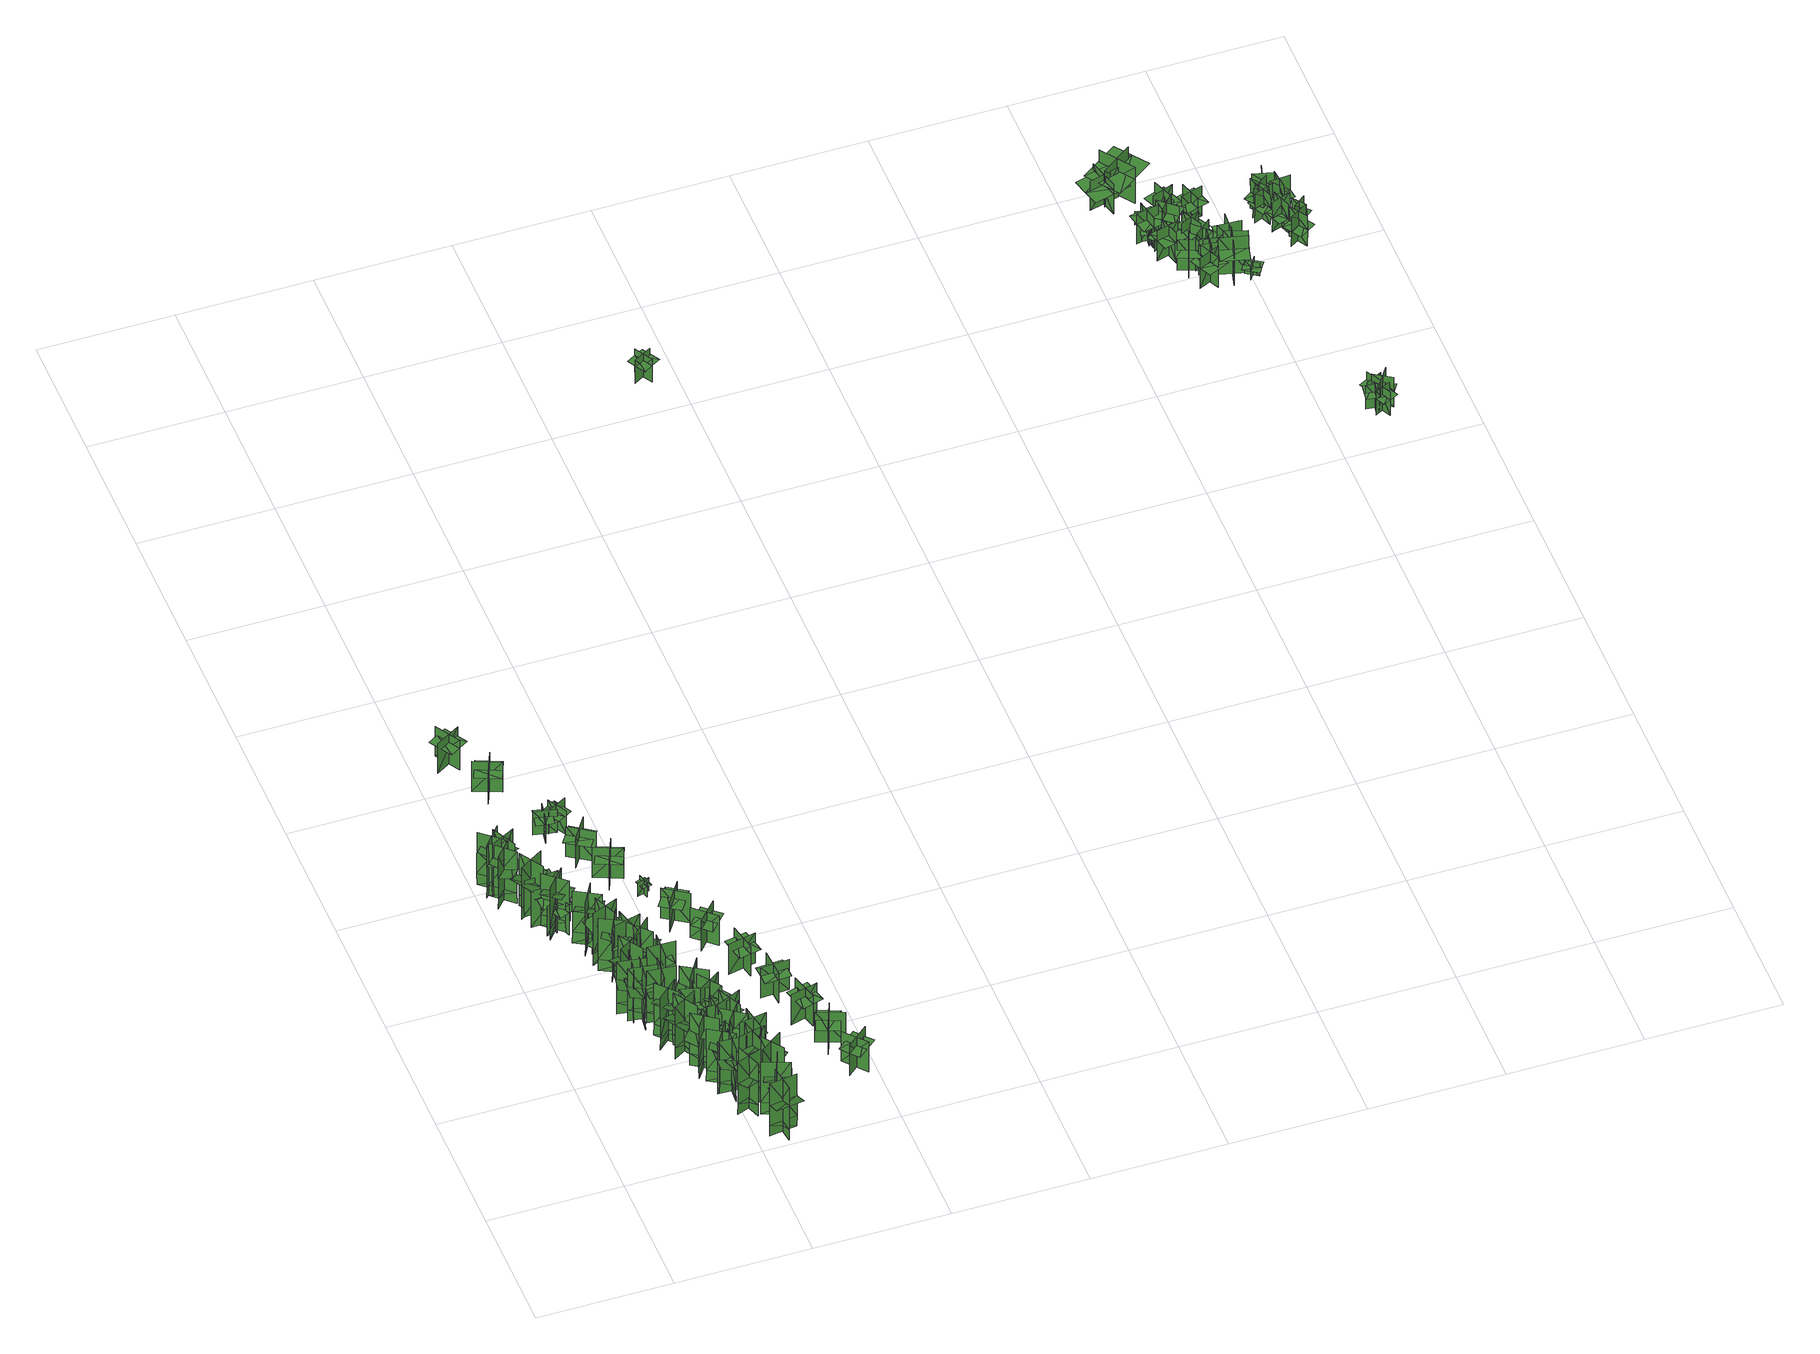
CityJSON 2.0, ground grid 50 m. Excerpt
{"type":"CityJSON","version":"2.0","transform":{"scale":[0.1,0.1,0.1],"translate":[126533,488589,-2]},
"CityObjects":{
"tree1":{"type":"SolitaryVegetationObject","geometry":[{"type":"MultiSurface","lod":"1","boundaries":[[[0,1,2]],[[0,2,3]],[[4,5,6]],[[4,6,7]],[[8,9,5]],[[8,5,4]],[[10,11,1]],[[10,1,0]],[[12,13,14]],[[12,14,15]],[[16,17,18]],[[16,18,19]]]}]},
"tree2":{"type":"SolitaryVegetationObject","geometry":[{"type":"MultiSurface","lod":"1","boundaries":[[[20,21,22]],[[20,22,23]],[[24,25,26]],[[24,26,27]],[[28,29,25]],[[28,25,24]],[[30,31,21]],[[30,21,20]],[[32,33,34]],[[32,34,35]],[[36,37,38]],[[36,38,39]]]}]},
"tree3":{"type":"SolitaryVegetationObject","geometry":[{"type":"MultiSurface","lod":"1","boundaries":[[[40,41,42]],[[40,42,43]],[[44,45,46]],[[44,46,47]],[[48,49,45]],[[48,45,44]],[[50,51,41]],[[50,41,40]],[[52,53,54]],[[52,54,55]],[[56,57,58]],[[56,58,59]]]}]},
"tree4":{"type":"SolitaryVegetationObject","geometry":[{"type":"MultiSurface","lod":"1","boundaries":[[[60,61,62]],[[60,62,63]],[[64,65,66]],[[64,66,67]],[[68,69,65]],[[68,65,64]],[[70,71,61]],[[70,61,60]],[[72,73,74]],[[72,74,75]],[[76,77,78]],[[76,78,79]]]}]},
"tree5":{"type":"SolitaryVegetationObject","geometry":[{"type":"MultiSurface","lod":"1","boundaries":[[[80,81,82]],[[80,82,83]],[[84,85,86]],[[84,86,87]],[[88,89,85]],[[88,85,84]],[[90,91,81]],[[90,81,80]],[[92,93,94]],[[92,94,95]],[[96,97,98]],[[96,98,99]]]}]},
"tree6":{"type":"SolitaryVegetationObject","geometry":[{"type":"MultiSurface","lod":"1","boundaries":[[[100,101,102]],[[100,102,103]],[[104,105,106]],[[104,106,107]],[[108,109,105]],[[108,105,104]],[[110,111,101]],[[110,101,100]],[[112,113,114]],[[112,114,115]],[[116,117,118]],[[116,118,119]]]}]},
"tree7":{"type":"SolitaryVegetationObject","geometry":[{"type":"MultiSurface","lod":"1","boundaries":[[[120,121,122]],[[120,122,123]],[[124,125,126]],[[124,126,127]],[[128,129,125]],[[128,125,124]],[[130,131,121]],[[130,121,120]],[[132,133,134]],[[132,134,135]],[[136,137,138]],[[136,138,139]]]}]},
"tree8":{"type":"SolitaryVegetationObject","geometry":[{"type":"MultiSurface","lod":"1","boundaries":[[[140,141,142]],[[140,142,143]],[[144,145,146]],[[144,146,147]],[[148,149,145]],[[148,145,144]],[[150,151,141]],[[150,141,140]],[[152,153,154]],[[152,154,155]],[[156,157,158]],[[156,158,159]]]}]},
"tree9":{"type":"SolitaryVegetationObject","geometry":[{"type":"MultiSurface","lod":"1","boundaries":[[[160,161,162]],[[160,162,163]],[[164,165,166]],[[164,166,167]],[[168,169,165]],[[168,165,164]],[[170,171,161]],[[170,161,160]],[[172,173,174]],[[172,174,175]],[[176,177,178]],[[176,178,179]]]}]},
"tree10":{"type":"SolitaryVegetationObject","geometry":[{"type":"MultiSurface","lod":"1","boundaries":[[[180,181,182]],[[180,182,183]],[[184,185,186]],[[184,186,187]],[[188,189,190]],[[188,190,191]],[[188,192,193]],[[188,193,189]]]}]},
"tree11":{"type":"SolitaryVegetationObject","geometry":[{"type":"MultiSurface","lod":"1","boundaries":[[[194,195,196]],[[194,196,197]],[[198,199,200]],[[198,200,201]],[[202,203,204]],[[202,204,205]],[[202,206,207]],[[202,207,203]]]}]},
"tree12":{"type":"SolitaryVegetationObject","geometry":[{"type":"MultiSurface","lod":"1","boundaries":[[[208,209,210]],[[208,210,211]],[[212,213,214]],[[212,214,215]],[[216,217,213]],[[216,213,212]],[[218,219,209]],[[218,209,208]],[[220,221,222]],[[220,222,223]],[[224,225,226]],[[224,226,227]]]}]},
"tree13":{"type":"SolitaryVegetationObject","geometry":[{"type":"MultiSurface","lod":"1","boundaries":[[[228,229,230]],[[228,230,231]],[[232,233,234]],[[232,234,235]],[[236,237,233]],[[236,233,232]],[[238,239,229]],[[238,229,228]],[[240,241,242]],[[240,242,243]],[[244,245,246]],[[244,246,247]]]}]},
"tree14":{"type":"SolitaryVegetationObject","geometry":[{"type":"MultiSurface","lod":"1","boundaries":[[[248,249,250]],[[248,250,251]],[[252,253,254]],[[252,254,255]],[[256,257,258]],[[256,258,259]],[[256,260,261]],[[256,261,257]]]}]},
"tree15":{"type":"SolitaryVegetationObject","geometry":[{"type":"MultiSurface","lod":"1","boundaries":[[[262,263,264]],[[262,264,265]],[[266,267,268]],[[266,268,269]],[[270,271,267]],[[270,267,266]],[[272,273,263]],[[272,263,262]],[[274,275,276]],[[274,276,277]],[[278,279,280]],[[278,280,281]]]}]},
"tree16":{"type":"SolitaryVegetationObject","geometry":[{"type":"MultiSurface","lod":"1","boundaries":[[[282,283,284]],[[282,284,285]],[[286,287,288]],[[286,288,289]],[[290,291,287]],[[290,287,286]],[[292,293,283]],[[292,283,282]],[[294,295,296]],[[294,296,297]],[[298,299,300]],[[298,300,301]]]}]},
"tree17":{"type":"SolitaryVegetationObject","geometry":[{"type":"MultiSurface","lod":"1","boundaries":[[[302,303,304]],[[302,304,305]],[[306,307,308]],[[306,308,309]],[[310,311,307]],[[310,307,306]],[[312,313,303]],[[312,303,302]],[[314,315,316]],[[314,316,317]],[[318,319,320]],[[318,320,321]]]}]},
"tree18":{"type":"SolitaryVegetationObject","geometry":[{"type":"MultiSurface","lod":"1","boundaries":[[[322,323,324]],[[322,324,325]],[[326,327,328]],[[326,328,329]],[[330,331,327]],[[330,327,326]],[[332,333,323]],[[332,323,322]],[[334,335,336]],[[334,336,337]],[[338,339,340]],[[338,340,341]]]}]},
"tree19":{"type":"SolitaryVegetationObject","geometry":[{"type":"MultiSurface","lod":"1","boundaries":[[[342,343,344]],[[342,344,345]],[[346,347,348]],[[346,348,349]],[[350,351,352]],[[350,352,353]],[[350,354,355]],[[350,355,351]]]}]},
"tree20":{"type":"SolitaryVegetationObject","geometry":[{"type":"MultiSurface","lod":"1","boundaries":[[[356,357,358]],[[356,358,359]],[[360,361,362]],[[360,362,363]],[[364,365,361]],[[364,361,360]],[[366,367,357]],[[366,357,356]],[[368,369,370]],[[368,370,371]],[[372,373,374]],[[372,374,375]]]}]},
"tree21":{"type":"SolitaryVegetationObject","geometry":[{"type":"MultiSurface","lod":"1","boundaries":[[[376,377,378]],[[376,378,379]],[[380,381,382]],[[380,382,383]],[[384,385,381]],[[384,381,380]],[[386,387,377]],[[386,377,376]],[[388,389,390]],[[388,390,391]],[[392,393,394]],[[392,394,395]]]}]},
"tree22":{"type":"SolitaryVegetationObject","geometry":[{"type":"MultiSurface","lod":"1","boundaries":[[[396,397,398]],[[396,398,399]],[[400,401,402]],[[400,402,403]],[[404,405,401]],[[404,401,400]],[[406,407,397]],[[406,397,396]],[[408,409,410]],[[408,410,411]],[[412,413,414]],[[412,414,415]]]}]},
"tree23":{"type":"SolitaryVegetationObject","geometry":[{"type":"MultiSurface","lod":"1","boundaries":[[[416,417,418]],[[416,418,419]],[[420,421,422]],[[420,422,423]],[[424,425,421]],[[424,421,420]],[[426,427,417]],[[426,417,416]],[[428,429,430]],[[428,430,431]],[[432,433,434]],[[432,434,435]]]}]},
"tree24":{"type":"SolitaryVegetationObject","geometry":[{"type":"MultiSurface","lod":"1","boundaries":[[[436,437,438]],[[436,438,439]],[[440,441,442]],[[440,442,443]],[[444,445,441]],[[444,441,440]],[[446,447,437]],[[446,437,436]],[[448,449,450]],[[448,450,451]],[[452,453,454]],[[452,454,455]]]}]},
"tree25":{"type":"SolitaryVegetationObject","geometry":[{"type":"MultiSurface","lod":"1","boundaries":[[[456,457,458]],[[456,458,459]],[[460,461,462]],[[460,462,463]],[[464,465,461]],[[464,461,460]],[[466,467,457]],[[466,457,456]],[[468,469,470]],[[468,470,471]],[[472,473,474]],[[472,474,475]]]}]},
"tree26":{"type":"SolitaryVegetationObject","geometry":[{"type":"MultiSurface","lod":"1","boundaries":[[[476,477,478]],[[476,478,479]],[[480,481,482]],[[480,482,483]],[[484,485,481]],[[484,481,480]],[[486,487,477]],[[486,477,476]],[[488,489,490]],[[488,490,491]],[[492,493,494]],[[492,494,495]]]}]},
"tree27":{"type":"SolitaryVegetationObject","geometry":[{"type":"MultiSurface","lod":"1","boundaries":[[[496,497,498]],[[496,498,499]],[[500,501,502]],[[500,502,503]],[[504,505,501]],[[504,501,500]],[[506,507,497]],[[506,497,496]],[[508,509,510]],[[508,510,511]],[[512,513,514]],[[512,514,515]]]}]},
"tree28":{"type":"SolitaryVegetationObject","geometry":[{"type":"MultiSurface","lod":"1","boundaries":[[[516,517,518]],[[516,518,519]],[[520,521,522]],[[520,522,523]],[[524,525,521]],[[524,521,520]],[[526,527,517]],[[526,517,516]],[[528,529,530]],[[528,530,531]],[[532,533,534]],[[532,534,535]]]}]},
"tree29":{"type":"SolitaryVegetationObject","geometry":[{"type":"MultiSurface","lod":"1","boundaries":[[[536,537,538]],[[536,538,539]],[[540,541,542]],[[540,542,543]],[[544,545,541]],[[544,541,540]],[[546,547,537]],[[546,537,536]],[[548,549,550]],[[548,550,551]],[[552,553,554]],[[552,554,555]]]}]},
"tree30":{"type":"SolitaryVegetationObject","geometry":[{"type":"MultiSurface","lod":"1","boundaries":[[[556,557,558]],[[556,558,559]],[[560,561,562]],[[560,562,563]],[[564,565,561]],[[564,561,560]],[[566,567,557]],[[566,557,556]],[[568,569,570]],[[568,570,571]],[[572,573,574]],[[572,574,575]]]}]},
"tree31":{"type":"SolitaryVegetationObject","geometry":[{"type":"MultiSurface","lod":"1","boundaries":[[[576,577,578]],[[576,578,579]],[[580,581,582]],[[580,582,583]],[[584,585,581]],[[584,581,580]],[[586,587,577]],[[586,577,576]],[[588,589,590]],[[588,590,591]],[[592,593,594]],[[592,594,595]]]}]},
"tree32":{"type":"SolitaryVegetationObject","geometry":[{"type":"MultiSurface","lod":"1","boundaries":[[[596,597,598]],[[596,598,599]],[[600,601,602]],[[600,602,603]],[[604,605,601]],[[604,601,600]],[[606,607,597]],[[606,597,596]],[[608,609,610]],[[608,610,611]],[[612,613,614]],[[612,614,615]]]}]},
"tree33":{"type":"SolitaryVegetationObject","geometry":[{"type":"MultiSurface","lod":"1","boundaries":[[[616,617,618]],[[616,618,619]],[[620,621,622]],[[620,622,623]],[[624,625,626]],[[624,626,627]],[[624,628,629]],[[624,629,625]]]}]},
"tree34":{"type":"SolitaryVegetationObject","geometry":[{"type":"MultiSurface","lod":"1","boundaries":[[[630,631,632]],[[630,632,633]],[[634,635,636]],[[634,636,637]],[[638,639,635]],[[638,635,634]],[[640,641,631]],[[640,631,630]],[[642,643,644]],[[642,644,645]],[[646,647,648]],[[646,648,649]]]}]},
"tree35":{"type":"SolitaryVegetationObject","geometry":[{"type":"MultiSurface","lod":"1","boundaries":[[[650,651,652]],[[650,652,653]],[[654,655,656]],[[654,656,657]],[[658,659,655]],[[658,655,654]],[[660,661,651]],[[660,651,650]],[[662,663,664]],[[662,664,665]],[[666,667,668]],[[666,668,669]]]}]},
"tree36":{"type":"SolitaryVegetationObject","geometry":[{"type":"MultiSurface","lod":"1","boundaries":[[[670,671,672]],[[670,672,673]],[[674,675,676]],[[674,676,677]],[[678,679,675]],[[678,675,674]],[[680,681,671]],[[680,671,670]],[[682,683,684]],[[682,684,685]],[[686,687,688]],[[686,688,689]]]}]},
"tree37":{"type":"SolitaryVegetationObject","geometry":[{"type":"MultiSurface","lod":"1","boundaries":[[[690,691,692]],[[690,692,693]],[[694,695,696]],[[694,696,697]],[[698,699,695]],[[698,695,694]],[[700,701,691]],[[700,691,690]],[[702,703,704]],[[702,704,705]],[[706,707,708]],[[706,708,709]]]}]},
"tree38":{"type":"SolitaryVegetationObject","geometry":[{"type":"MultiSurface","lod":"1","boundaries":[[[710,711,712]],[[710,712,713]],[[714,715,716]],[[714,716,717]],[[718,719,720]],[[718,720,721]],[[718,722,723]],[[718,723,719]]]}]},
"tree39":{"type":"SolitaryVegetationObject","geometry":[{"type":"MultiSurface","lod":"1","boundaries":[[[724,725,726]],[[724,726,727]],[[728,729,730]],[[728,730,731]],[[732,733,734]],[[732,734,735]],[[732,736,737]],[[732,737,733]]]}]},
"tree40":{"type":"SolitaryVegetationObject","geometry":[{"type":"MultiSurface","lod":"1","boundaries":[[[738,739,740]],[[738,740,741]],[[742,743,744]],[[742,744,745]],[[746,747,748]],[[746,748,749]],[[746,750,751]],[[746,751,747]]]}]},
"tree41":{"type":"SolitaryVegetationObject","geometry":[{"type":"MultiSurface","lod":"1","boundaries":[[[752,753,754]],[[752,754,755]],[[756,757,758]],[[756,758,759]],[[760,761,762]],[[760,762,763]],[[760,764,765]],[[760,765,761]]]}]},
"tree42":{"type":"SolitaryVegetationObject","geometry":[{"type":"MultiSurface","lod":"1","boundaries":[[[766,767,768]],[[766,768,769]],[[770,771,772]],[[770,772,773]],[[774,775,776]],[[774,776,777]],[[774,778,779]],[[774,779,775]]]}]},
"tree43":{"type":"SolitaryVegetationObject","geometry":[{"type":"MultiSurface","lod":"1","boundaries":[[[780,781,782]],[[780,782,783]],[[784,785,786]],[[784,786,787]],[[788,789,790]],[[788,790,791]],[[788,792,793]],[[788,793,789]]]}]},
"tree44":{"type":"SolitaryVegetationObject","geometry":[{"type":"MultiSurface","lod":"1","boundaries":[[[794,795,796]],[[794,796,797]],[[798,799,800]],[[798,800,801]],[[802,803,804]],[[802,804,805]],[[802,806,807]],[[802,807,803]]]}]},
"tree45":{"type":"SolitaryVegetationObject","geometry":[{"type":"MultiSurface","lod":"1","boundaries":[[[808,809,810]],[[808,810,811]],[[812,813,814]],[[812,814,815]],[[816,817,818]],[[816,818,819]],[[816,820,821]],[[816,821,817]]]}]},
"tree46":{"type":"SolitaryVegetationObject","geometry":[{"type":"MultiSurface","lod":"1","boundaries":[[[822,823,824]],[[822,824,825]],[[826,827,828]],[[826,828,829]],[[830,831,832]],[[830,832,833]],[[830,834,835]],[[830,835,831]]]}]},
"tree47":{"type":"SolitaryVegetationObject","geometry":[{"type":"MultiSurface","lod":"1","boundaries":[[[836,837,838]],[[836,838,839]],[[840,841,842]],[[840,842,843]],[[844,845,846]],[[844,846,847]],[[844,848,849]],[[844,849,845]]]}]},
"tree48":{"type":"SolitaryVegetationObject","geometry":[{"type":"MultiSurface","lod":"1","boundaries":[[[850,851,852]],[[850,852,853]],[[854,855,856]],[[854,856,857]],[[858,859,860]],[[858,860,861]],[[858,862,863]],[[858,863,859]]]}]},
"tree49":{"type":"SolitaryVegetationObject","geometry":[{"type":"MultiSurface","lod":"1","boundaries":[[[864,865,866]],[[864,866,867]],[[868,869,870]],[[868,870,871]],[[872,873,874]],[[872,874,875]],[[872,876,877]],[[872,877,873]]]}]},
"tree50":{"type":"SolitaryVegetationObject","geometry":[{"type":"MultiSurface","lod":"1","boundaries":[[[878,879,880]],[[878,880,881]],[[882,883,884]],[[882,884,885]],[[886,887,888]],[[886,888,889]],[[886,890,891]],[[886,891,887]]]}]},
"tree51":{"type":"SolitaryVegetationObject","geometry":[{"type":"MultiSurface","lod":"1","boundaries":[[[892,893,894]],[[892,894,895]],[[896,897,898]],[[896,898,899]],[[900,901,902]],[[900,902,903]],[[900,904,905]],[[900,905,901]]]}]},
"tree52":{"type":"SolitaryVegetationObject","geometry":[{"type":"MultiSurface","lod":"1","boundaries":[[[906,907,908]],[[906,908,909]],[[910,911,912]],[[910,912,913]],[[914,915,916]],[[914,916,917]],[[914,917,918]],[[914,918,919]]]}]},
"tree53":{"type":"SolitaryVegetationObject","geometry":[{"type":"MultiSurface","lod":"1","boundaries":[[[920,921,922]],[[920,922,923]],[[924,925,926]],[[924,926,927]],[[928,929,930]],[[928,930,931]],[[928,931,932]],[[928,932,933]]]}]},
"tree54":{"type":"SolitaryVegetationObject","geometry":[{"type":"MultiSurface","lod":"1","boundaries":[[[934,935,936]],[[934,936,937]],[[938,939,940]],[[938,940,941]],[[942,943,944]],[[942,944,945]],[[942,946,947]],[[942,947,943]]]}]},
"tree55":{"type":"SolitaryVegetationObject","geometry":[{"type":"MultiSurface","lod":"1","boundaries":[[[948,949,950]],[[948,950,951]],[[952,953,954]],[[952,954,955]],[[956,957,958]],[[956,958,959]],[[956,960,961]],[[956,961,957]]]}]},
"tree56":{"type":"SolitaryVegetationObject","geometry":[{"type":"MultiSurface","lod":"1","boundaries":[[[962,963,964]],[[962,964,965]],[[966,967,968]],[[966,968,969]],[[970,971,972]],[[970,972,973]],[[970,974,975]],[[970,975,971]]]}]},
"tree57":{"type":"SolitaryVegetationObject","geometry":[{"type":"MultiSurface","lod":"1","boundaries":[[[976,977,978]],[[976,978,979]],[[980,981,982]],[[980,982,983]],[[984,985,986]],[[984,986,987]],[[984,988,989]],[[984,989,985]]]}]},
"tree58":{"type":"SolitaryVegetationObject","geometry":[{"type":"MultiSurface","lod":"1","boundaries":[[[990,991,992]],[[990,992,993]],[[994,995,996]],[[994,996,997]],[[998,999,1000]],[[998,1000,1001]],[[998,1001,1002]],[[998,1002,1003]]]}]},
"tree59":{"type":"SolitaryVegetationObject","geometry":[{"type":"MultiSurface","lod":"1","boundaries":[[[1004,1005,1006]],[[1004,1006,1007]],[[1008,1009,1010]],[[1008,1010,1011]],[[1012,1013,1014]],[[1012,1014,1015]],[[1012,1016,1017]],[[1012,1017,1013]]]}]},
"tree60":{"type":"SolitaryVegetationObject","geometry":[{"type":"MultiSurface","lod":"1","boundaries":[[[1018,1019,1020]],[[1018,1020,1021]],[[1022,1023,1024]],[[1022,1024,1025]],[[1026,1027,1028]],[[1026,1028,1029]],[[1026,1029,1030]],[[1026,1030,1031]]]}]},
"tree61":{"type":"SolitaryVegetationObject","geometry":[{"type":"MultiSurface","lod":"1","boundaries":[[[1032,1033,1034]],[[1032,1034,1035]],[[1036,1037,1038]],[[1036,1038,1039]],[[1040,1041,1042]],[[1040,1042,1043]],[[1040,1044,1045]],[[1040,1045,1041]]]}]},
"tree62":{"type":"SolitaryVegetationObject","geometry":[{"type":"MultiSurface","lod":"1","boundaries":[[[1046,1047,1048]],[[1046,1048,1049]],[[1050,1051,1052]],[[1050,1052,1053]],[[1054,1055,1056]],[[1054,1056,1057]],[[1054,1058,1059]],[[1054,1059,1055]]]}]},
"tree63":{"type":"SolitaryVegetationObject","geometry":[{"type":"MultiSurface","lod":"1","boundaries":[[[1060,1061,1062]],[[1060,1062,1063]],[[1064,1065,1066]],[[1064,1066,1067]],[[1068,1069,1070]],[[1068,1070,1071]],[[1068,1072,1073]],[[1068,1073,1069]]]}]},
"tree64":{"type":"SolitaryVegetationObject","geometry":[{"type":"MultiSurface","lod":"1","boundaries":[[[1074,1075,1076]],[[1074,1076,1077]],[[1078,1079,1080]],[[1078,1080,1081]],[[1082,1083,1084]],[[1082,1084,1085]],[[1082,1086,1087]],[[1082,1087,1083]]]}]},
"tree65":{"type":"SolitaryVegetationObject","geometry":[{"type":"MultiSurface","lod":"1","boundaries":[[[1088,1089,1090]],[[1088,1090,1091]],[[1092,1093,1094]],[[1092,1094,1095]],[[1096,1097,1098]],[[1096,1098,1099]],[[1096,1100,1101]],[[1096,1101,1097]]]}]},
"tree66":{"type":"SolitaryVegetationObject","geometry":[{"type":"MultiSurface","lod":"1","boundaries":[[[1102,1103,1104]],[[1102,1104,1105]],[[1106,1107,1108]],[[1106,1108,1109]],[[1110,1111,1112]],[[1110,1112,1113]],[[1110,1114,1115]],[[1110,1115,1111]]]}]},
"tree67":{"type":"SolitaryVegetationObject","geometry":[{"type":"MultiSurface","lod":"1","boundaries":[[[1116,1117,1118]],[[1116,1118,1119]],[[1120,1121,1122]],[[1120,1122,1123]],[[1124,1125,1126]],[[1124,1126,1127]],[[1124,1128,1129]],[[1124,1129,1125]]]}]},
"tree68":{"type":"SolitaryVegetationObject","geometry":[{"type":"MultiSurface","lod":"1","boundaries":[[[1130,1131,1132]],[[1130,1132,1133]],[[1134,1135,1136]],[[1134,1136,1137]],[[1138,1139,1140]],[[1138,1140,1141]],[[1138,1142,1143]],[[1138,1143,1139]]]}]},
"tree69":{"type":"SolitaryVegetationObject","geometry":[{"type":"MultiSurface","lod":"1","boundaries":[[[1144,1145,1146]],[[1144,1146,1147]],[[1148,1149,1150]],[[1148,1150,1151]],[[1152,1153,1154]],[[1152,1154,1155]],[[1152,1156,1157]],[[1152,1157,1153]]]}]},
"tree70":{"type":"SolitaryVegetationObject","geometry":[{"type":"MultiSurface","lod":"1","boundaries":[[[1158,1159,1160]],[[1158,1160,1161]],[[1162,1163,1164]],[[1162,1164,1165]],[[1166,1167,1168]],[[1166,1168,1169]],[[1166,1170,1171]],[[1166,1171,1167]]]}]},
"tree71":{"type":"SolitaryVegetationObject","geometry":[{"type":"MultiSurface","lod":"1","boundaries":[[[1172,1173,1174]],[[1172,1174,1175]],[[1176,1177,1178]],[[1176,1178,1179]],[[1180,1181,1182]],[[1180,1182,1183]],[[1180,1184,1185]],[[1180,1185,1181]]]}]},
"tree72":{"type":"SolitaryVegetationObject","geometry":[{"type":"MultiSurface","lod":"1","boundaries":[[[1186,1187,1188]],[[1186,1188,1189]],[[1190,1191,1192]],[[1190,1192,1193]],[[1194,1195,1196]],[[1194,1196,1197]],[[1194,1198,1199]],[[1194,1199,1195]]]}]},
"tree73":{"type":"SolitaryVegetationObject","geometry":[{"type":"MultiSurface","lod":"1","boundaries":[[[1200,1201,1202]],[[1200,1202,1203]],[[1204,1205,1206]],[[1204,1206,1207]],[[1208,1209,1205]],[[1208,1205,1204]],[[1210,1211,1201]],[[1210,1201,1200]],[[1200,1201,1212]],[[1200,1212,1213]],[[1200,1214,1215]],[[1200,1215,1201]]]}]},
"tree74":{"type":"SolitaryVegetationObject","geometry":[{"type":"MultiSurface","lod":"1","boundaries":[[[1216,1217,1218]],[[1216,1218,1219]],[[1220,1221,1222]],[[1220,1222,1223]],[[1224,1225,1226]],[[1224,1226,1227]],[[1224,1228,1229]],[[1224,1229,1225]]]}]},
"tree75":{"type":"SolitaryVegetationObject","geometry":[{"type":"MultiSurface","lod":"1","boundaries":[[[1230,1231,1232]],[[1230,1232,1233]],[[1234,1235,1236]],[[1234,1236,1237]],[[1238,1239,1240]],[[1238,1240,1241]],[[1238,1242,1243]],[[1238,1243,1239]]]}]},
"tree76":{"type":"SolitaryVegetationObject","geometry":[{"type":"MultiSurface","lod":"1","boundaries":[[[1244,1245,1246]],[[1244,1246,1247]],[[1248,1249,1250]],[[1248,1250,1251]],[[1252,1253,1254]],[[1252,1254,1255]],[[1252,1256,1257]],[[1252,1257,1253]]]}]},
"tree77":{"type":"SolitaryVegetationObject","geometry":[{"type":"MultiSurface","lod":"1","boundaries":[[[1258,1259,1260]],[[1258,1260,1261]],[[1262,1263,1264]],[[1262,1264,1265]],[[1266,1267,1268]],[[1266,1268,1269]],[[1266,1270,1271]],[[1266,1271,1267]]]}]},
"tree78":{"type":"SolitaryVegetationObject","geometry":[{"type":"MultiSurface","lod":"1","boundaries":[[[1272,1273,1274]],[[1272,1274,1275]],[[1276,1277,1278]],[[1276,1278,1279]],[[1280,1281,1282]],[[1280,1282,1283]],[[1280,1283,1284]],[[1280,1284,1285]]]}]},
"tree79":{"type":"SolitaryVegetationObject","geometry":[{"type":"MultiSurface","lod":"1","boundaries":[[[1286,1287,1288]],[[1286,1288,1289]],[[1290,1291,1292]],[[1290,1292,1293]],[[1294,1295,1291]],[[1294,1291,1290]],[[1296,1297,1287]],[[1296,1287,1286]],[[1286,1287,1298]],[[1286,1298,1299]],[[1286,1300,1301]],[[1286,1301,1287]]]}]},
"tree80":{"type":"SolitaryVegetationObject","geometry":[{"type":"MultiSurface","lod":"1","boundaries":[[[1302,1303,1304]],[[1302,1304,1305]],[[1306,1307,1308]],[[1306,1308,1309]],[[1310,1311,1307]],[[1310,1307,1306]],[[1312,1313,1303]],[[1312,1303,1302]],[[1302,1303,1314]],[[1302,1314,1315]],[[1302,1316,1317]],[[1302,1317,1303]]]}]},
"tree81":{"type":"SolitaryVegetationObject","geometry":[{"type":"MultiSurface","lod":"1","boundaries":[[[1318,1319,1320]],[[1318,1320,1321]],[[1322,1323,1324]],[[1322,1324,1325]],[[1326,1327,1323]],[[1326,1323,1322]],[[1328,1329,1319]],[[1328,1319,1318]],[[1318,1319,1330]],[[1318,1330,1331]],[[1318,1332,1333]],[[1318,1333,1319]]]}]},
"tree82":{"type":"SolitaryVegetationObject","geometry":[{"type":"MultiSurface","lod":"1","boundaries":[[[1334,1335,1336]],[[1334,1336,1337]],[[1338,1339,1340]],[[1338,1340,1341]],[[1342,1343,1339]],[[1342,1339,1338]],[[1344,1345,1335]],[[1344,1335,1334]],[[1334,1335,1346]],[[1334,1346,1347]],[[1334,1348,1349]],[[1334,1349,1335]]]}]},
"tree83":{"type":"SolitaryVegetationObject","geometry":[{"type":"MultiSurface","lod":"1","boundaries":[[[1350,1351,1352]],[[1350,1352,1353]],[[1354,1355,1356]],[[1354,1356,1357]],[[1358,1359,1355]],[[1358,1355,1354]],[[1360,1361,1351]],[[1360,1351,1350]],[[1350,1351,1362]],[[1350,1362,1363]],[[1350,1364,1365]],[[1350,1365,1351]]]}]},
"tree84":{"type":"SolitaryVegetationObject","geometry":[{"type":"MultiSurface","lod":"1","boundaries":[[[1366,1367,1368]],[[1366,1368,1369]],[[1370,1371,1372]],[[1370,1372,1373]],[[1374,1375,1371]],[[1374,1371,1370]],[[1376,1377,1367]],[[1376,1367,1366]],[[1366,1367,1378]],[[1366,1378,1379]],[[1366,1380,1381]],[[1366,1381,1367]]]}]},
"tree85":{"type":"SolitaryVegetationObject","geometry":[{"type":"MultiSurface","lod":"1","boundaries":[[[1382,1383,1384]],[[1382,1384,1385]],[[1386,1387,1388]],[[1386,1388,1389]],[[1390,1391,1387]],[[1390,1387,1386]],[[1392,1393,1383]],[[1392,1383,1382]],[[1382,1383,1394]],[[1382,1394,1395]],[[1382,1396,1397]],[[1382,1397,1383]]]}]},
"tree86":{"type":"SolitaryVegetationObject","geometry":[{"type":"MultiSurface","lod":"1","boundaries":[[[1398,1399,1400]],[[1398,1400,1401]],[[1402,1403,1404]],[[1402,1404,1405]],[[1406,1407,1403]],[[1406,1403,1402]],[[1408,1409,1399]],[[1408,1399,1398]],[[1398,1399,1410]],[[1398,1410,1411]],[[1398,1412,1413]],[[1398,1413,1399]]]}]}
},
"vertices":[
[97,1537,73],[31,1458,73],[29,1459,267],[96,1539,267],[19,1531,73],[99,1465,73],[99,1465,267],[20,1531,267],[20,1531,21],[99,1465,21],[96,1539,21],[29,1459,21],[96,1538,168],[30,1459,168],[70,1425,186],[137,1504,186],[39,1470,198],[88,1530,198],[58,1555,209],[9,1495,209],
[119,1472,69],[49,1396,69],[48,1397,264],[117,1474,264],[40,1469,70],[117,1400,70],[118,1400,264],[41,1470,264],[41,1470,18],[118,1400,18],[117,1474,18],[48,1397,18],[118,1473,164],[48,1396,164],[88,1361,183],[157,1438,183],[58,1407,195],[110,1465,195],[80,1491,206],[29,1433,206],
[47,1455,77],[139,1503,77],[139,1502,272],[48,1453,272],[122,1431,78],[73,1523,78],[73,1522,272],[121,1431,272],[121,1431,26],[73,1522,26],[48,1453,26],[139,1502,26],[48,1454,172],[139,1502,172],[114,1549,191],[23,1500,191],[127,1496,203],[58,1459,203],[77,1424,214],[145,1461,214],
[174,1298,73],[120,1386,73],[121,1387,267],[176,1299,267],[193,1374,73],[105,1320,73],[105,1319,267],[193,1373,267],[193,1373,21],[105,1319,21],[176,1299,21],[121,1387,21],[175,1299,168],[121,1387,168],[76,1359,186],[130,1271,186],[128,1375,198],[170,1309,198],[203,1330,209],[162,1395,209],
[297,734,56],[315,836,56],[317,835,251],[298,733,251],[361,778,56],[259,796,56],[259,795,251],[361,777,251],[361,777,5],[259,795,5],[298,733,5],[317,835,5],[298,734,151],[316,835,151],[264,845,170],[246,743,170],[314,821,182],[300,745,182],[339,738,192],[352,815,192],
[322,688,57],[337,790,57],[338,790,252],[324,687,252],[385,734,58],[282,749,58],[282,748,252],[385,734,252],[385,734,6],[282,748,6],[324,687,6],[338,790,6],[323,687,152],[338,790,152],[285,797,171],[271,695,171],[336,776,183],[326,699,183],[365,694,193],[375,771,193],
[440,498,58],[386,586,58],[387,587,253],[442,499,253],[458,574,59],[370,519,59],[371,518,253],[459,573,253],[459,573,7],[371,518,7],[442,499,7],[387,587,7],[441,498,153],[386,586,153],[342,558,172],[396,470,172],[394,574,184],[435,508,184],[469,529,195],[427,595,195],
[415,406,56],[476,490,56],[477,489,251],[416,405,251],[492,418,57],[408,479,57],[408,478,251],[492,417,251],[492,417,5],[408,478,5],[416,405,5],[477,489,5],[416,405,151],[476,489,151],[434,520,170],[373,436,170],[468,477,182],[423,414,182],[455,391,193],[500,455,193],
[344,655,58],[412,577,58],[411,576,253],[342,653,253],[338,576,59],[416,645,59],[415,646,253],[338,577,253],[338,577,7],[415,646,7],[342,653,7],[411,576,7],[343,654,153],[411,576,153],[451,611,172],[382,689,172],[402,587,184],[350,645,184],[321,619,195],[372,561,195],
[194,1349,19],[197,1219,19],[197,1219,191],[194,1349,191],[123,1274,19],[253,1277,19],[253,1277,191],[123,1274,191],[194,1337,147],[197,1219,147],[248,1220,147],[246,1338,147],[143,1337,147],[145,1218,147],
[178,1403,23],[188,1273,23],[188,1273,195],[178,1403,195],[112,1325,23],[241,1335,23],[241,1335,195],[112,1325,195],[179,1392,150],[188,1273,150],[239,1277,150],[230,1396,150],[128,1388,150],[137,1269,150],
[158,1274,70],[236,1206,70],[235,1205,265],[157,1273,265],[163,1196,71],[231,1274,71],[231,1274,265],[163,1196,265],[163,1196,19],[231,1274,19],[157,1273,19],[235,1205,19],[157,1273,165],[236,1205,165],[270,1245,184],[192,1313,184],[225,1214,196],[166,1265,196],[140,1235,207],[199,1185,207],
[360,822,59],[306,910,59],[307,911,254],[362,823,254],[379,898,60],[291,843,60],[291,843,254],[379,897,254],[379,897,8],[291,843,8],[362,823,8],[307,911,8],[361,822,154],[307,910,154],[262,883,173],[316,795,173],[314,898,185],[356,833,185],[389,854,196],[347,919,196],
[192,1294,20],[232,1196,20],[232,1196,161],[192,1294,161],[160,1216,20],[258,1257,20],[258,1257,161],[160,1216,161],[195,1286,124],[232,1196,124],[271,1212,124],[234,1302,124],[156,1270,124],[194,1180,124],
[495,259,54],[501,362,54],[503,362,249],[497,259,249],[554,311,54],[450,316,54],[450,315,249],[554,310,249],[554,310,3],[450,315,3],[497,259,3],[503,362,3],[496,259,149],[502,362,149],[449,365,168],[444,262,168],[501,348,180],[498,270,180],[537,268,190],[540,346,190],
[510,404,55],[458,315,55],[456,316,249],[509,405,249],[435,385,55],[524,332,55],[524,333,249],[435,386,249],[435,386,3],[524,333,3],[509,405,3],[456,316,3],[510,405,150],[457,316,150],[502,289,169],[555,378,169],[464,328,180],[503,395,180],[469,415,191],[430,348,191],
[441,701,60],[338,713,60],[338,715,255],[441,703,255],[393,763,61],[380,660,61],[381,660,255],[393,763,255],[393,763,9],[381,660,9],[441,703,9],[338,715,9],[441,702,155],[338,714,155],[332,662,174],[435,650,174],[352,713,186],[429,704,186],[434,743,197],[357,752,197],
[578,232,54],[481,196,54],[480,198,248],[577,234,248],[507,265,54],[543,168,54],[544,168,248],[508,266,248],[508,266,2],[544,168,2],[577,234,2],[480,198,2],[578,233,149],[481,197,149],[499,148,168],[596,184,168],[494,202,179],[566,230,179],[553,266,190],[480,239,190],
[260,1035,17],[318,1076,17],[318,1076,111],[260,1035,111],[315,1026,17],[275,1084,17],[275,1084,111],[315,1026,111],[265,1039,87],[318,1076,87],[302,1099,87],[249,1062,87],[281,1016,87],[334,1053,87],
[258,1030,72],[354,1069,72],[355,1068,267],[259,1028,267],[331,999,73],[291,1095,73],[290,1095,267],[330,999,267],[330,999,21],[290,1095,21],[259,1028,21],[355,1068,21],[259,1029,167],[355,1068,167],[335,1117,186],[239,1078,186],[342,1063,198],[270,1033,198],[285,997,209],[357,1027,209],
[341,1028,67],[295,935,67],[293,936,262],[340,1029,262],[267,1004,67],[360,957,67],[360,958,262],[267,1004,262],[267,1004,16],[360,958,16],[340,1029,16],[293,936,16],[340,1028,162],[294,936,162],[341,912,181],[388,1005,181],[300,949,193],[335,1018,193],[299,1036,203],[265,966,203],
[649,72,57],[546,58,57],[546,60,252],[649,74,252],[587,120,58],[601,17,58],[602,18,252],[588,120,252],[588,120,6],[602,18,6],[649,74,6],[546,60,6],[649,73,152],[546,59,152],[553,7,171],[656,21,171],[560,61,183],[637,72,183],[632,111,194],[555,100,194],
[229,1155,73],[319,1104,73],[318,1102,268],[228,1153,268],[249,1079,74],[300,1169,74],[299,1170,268],[248,1080,268],[248,1080,22],[299,1170,22],[228,1153,22],[318,1102,22],[228,1154,168],[318,1103,168],[344,1149,187],[254,1200,187],[306,1110,199],[238,1148,199],[219,1113,210],[287,1075,210],
[443,528,62],[469,628,62],[470,628,256],[444,528,256],[510,567,62],[410,593,62],[410,592,256],[510,567,256],[510,567,10],[410,592,10],[444,528,10],[470,628,10],[444,528,157],[470,628,157],[419,641,176],[393,541,176],[466,614,187],[447,539,187],[485,529,198],[504,605,198],
[304,946,73],[404,973,73],[405,971,267],[305,945,267],[372,907,73],[345,1007,73],[345,1007,267],[371,906,267],[371,906,21],[345,1007,21],[305,945,21],[405,971,21],[305,945,168],[405,972,168],[391,1023,187],[291,997,187],[391,968,198],[316,948,198],[326,910,209],[401,930,209],
[504,427,63],[495,530,63],[497,530,257],[505,427,257],[554,486,63],[451,477,63],[451,477,257],[554,485,257],[554,485,11],[451,477,11],[505,427,11],[497,530,11],[505,427,158],[496,530,158],[443,525,177],[452,422,177],[497,516,188],[504,438,188],[543,442,199],[536,519,199],
[553,169,62],[650,132,62],[649,130,256],[552,167,256],[584,97,62],[622,194,62],[621,194,256],[584,97,256],[584,97,10],[621,194,10],[552,167,10],[649,130,10],[553,168,157],[649,131,157],[668,180,175],[572,217,175],[636,136,187],[563,163,187],[549,126,198],[622,99,198],
[418,754,72],[422,858,72],[424,858,267],[419,754,267],[476,807,73],[372,811,73],[372,810,267],[476,806,267],[476,806,21],[372,810,21],[419,754,21],[424,858,21],[419,754,167],[423,858,167],[370,860,186],[366,756,186],[423,844,198],[420,766,198],[459,764,209],[462,842,209],
[522,305,65],[623,328,65],[623,326,260],[523,303,260],[588,263,66],[565,364,66],[564,364,260],[587,263,260],[587,263,14],[564,364,14],[523,303,14],[623,326,14],[522,304,160],[623,327,160],[611,378,179],[511,355,179],[610,324,191],[534,306,191],[543,267,202],[619,285,202],
[424,944,74],[350,872,74],[349,873,269],[423,945,269],[346,946,74],[418,871,74],[419,872,269],[347,946,269],[347,946,22],[419,872,22],[423,945,22],[349,873,22],[424,945,169],[349,873,169],[386,835,188],[460,907,188],[360,883,199],[415,937,199],[387,965,210],[332,911,210],
[646,196,68],[585,280,68],[587,281,263],[647,197,263],[659,273,69],[575,213,69],[575,212,263],[659,272,263],[659,272,17],[575,212,17],[647,197,17],[587,281,17],[646,196,163],[586,281,163],[543,250,182],[603,166,182],[595,269,194],[640,206,194],[672,229,204],[626,292,204],
[459,618,73],[513,706,73],[515,705,268],[460,617,268],[535,636,74],[447,690,74],[446,689,268],[534,635,268],[534,635,22],[446,689,22],[460,617,22],[515,705,22],[459,618,168],[514,706,168],[469,733,187],[415,645,187],[507,693,199],[466,627,199],[500,607,210],[540,673,210],
[643,287,14],[569,249,14],[569,249,123],[643,287,123],[580,307,14],[618,233,14],[618,233,123],[580,307,123],[636,284,95],[569,249,95],[584,220,95],[651,255,95],[621,313,95],[554,278,95],
[580,468,67],[520,384,67],[518,385,262],[579,469,262],[503,456,68],[587,395,68],[587,396,262],[503,456,262],[503,456,16],[587,396,16],[579,469,16],[518,385,16],[579,468,162],[519,384,162],[562,353,181],[622,437,181],[527,396,193],[572,459,193],[540,482,204],[495,419,204],
[504,467,72],[598,512,72],[598,510,267],[505,466,267],[578,441,73],[533,534,73],[533,534,267],[577,440,267],[577,440,21],[533,534,21],[505,466,21],[598,510,21],[505,466,167],[598,511,167],[576,558,186],[482,514,186],[585,505,198],[515,471,198],[532,435,209],[602,469,209],
[544,362,72],[647,378,72],[647,376,267],[545,360,267],[607,315,73],[591,418,73],[590,417,267],[607,315,267],[607,315,21],[590,417,21],[545,360,21],[647,376,21],[545,361,167],[647,377,167],[639,429,186],[536,413,186],[633,374,198],[556,362,198],[563,323,209],[639,336,209],
[491,633,73],[550,548,73],[548,547,268],[489,632,268],[476,556,74],[561,615,74],[561,616,268],[476,557,268],[476,557,22],[561,616,22],[489,632,22],[548,547,22],[490,632,168],[549,547,168],[592,577,187],[533,662,187],[541,559,199],[496,622,199],[464,600,210],[508,536,210],
[96,2160,27],[151,2069,27],[151,2069,168],[96,2160,168],[76,2078,27],[167,2133,27],[167,2133,168],[76,2078,168],[100,2152,131],[151,2069,131],[186,2090,131],[136,2174,131],[64,2130,131],[115,2047,131],
[154,1957,28],[252,1917,28],[252,1917,169],[154,1957,169],[186,1880,28],[227,1978,28],[227,1978,169],[186,1880,169],[162,1954,132],[252,1917,132],[268,1956,132],[178,1993,132],[146,1915,132],[236,1878,132],
[304,1631,30],[319,1712,30],[319,1712,140],[304,1631,140],[358,1668,30],[276,1684,30],[276,1684,140],[358,1668,140],[305,1638,112],[319,1712,112],[287,1718,112],[273,1644,112],[337,1632,112],[351,1706,112],
[437,1494,26],[348,1553,26],[348,1553,167],[437,1494,167],[420,1576,26],[361,1488,26],[361,1488,167],[420,1576,167],[430,1499,130],[348,1553,130],[325,1518,130],[406,1464,130],[453,1534,130],[372,1588,130],
[386,1652,27],[345,1724,27],[345,1724,137],[386,1652,137],[403,1715,27],[331,1674,27],[331,1674,137],[403,1715,137],[383,1658,108],[345,1724,108],[317,1707,108],[354,1642,108],[411,1674,108],[374,1740,108],
[399,1428,25],[497,1387,25],[497,1387,166],[399,1428,166],[432,1350,25],[473,1448,25],[473,1448,166],[432,1350,166],[407,1424,130],[497,1387,130],[513,1426,130],[424,1463,130],[391,1385,130],[481,1348,130],
[530,1320,26],[542,1274,26],[542,1274,89],[530,1320,89],[512,1287,26],[557,1300,26],[557,1300,89],[512,1287,89],[531,1316,73],[542,1274,73],[560,1279,73],[549,1321,73],[513,1311,73],[524,1269,73],
[555,1089,24],[615,1177,24],[615,1177,165],[555,1089,165],[638,1106,24],[550,1165,24],[550,1165,165],[638,1106,165],[560,1097,128],[615,1177,128],[580,1201,128],[526,1120,128],[595,1073,128],[650,1154,128],
[697,1045,25],[626,966,25],[626,966,166],[697,1045,166],[613,1040,25],[692,969,25],[692,969,166],[613,1040,166],[691,1038,130],[626,966,130],[657,938,130],[722,1010,130],[660,1066,130],[595,994,130],
[719,898,25],[741,794,25],[741,794,166],[719,898,166],[674,828,25],[778,849,25],[778,849,166],[674,828,166],[721,889,129],[741,794,129],[782,803,129],[762,898,129],[680,881,129],[700,786,129],
[844,690,24],[738,684,24],[738,684,165],[844,690,165],[781,746,24],[787,639,24],[787,639,165],[781,746,165],[835,689,128],[738,684,128],[740,642,128],[837,647,128],[833,731,128],[736,726,128],
[861,348,23],[899,447,23],[899,447,164],[861,348,164],[937,383,23],[838,421,23],[838,421,164],[937,383,164],[864,357,128],[899,447,128],[859,462,128],[825,372,128],[903,342,128],[938,432,128],
[833,600,22],[860,497,22],[860,497,163],[833,600,163],[791,527,22],[894,554,22],[894,554,163],[791,527,163],[835,591,127],[860,497,127],[901,508,127],[876,602,127],[795,580,127],[820,486,127],
[976,297,23],[895,228,23],[895,228,164],[976,297,164],[892,303,23],[961,222,23],[961,222,164],[892,303,164],[969,291,128],[895,228,128],[922,196,128],[996,259,128],[942,323,128],[868,260,128],
[1420,3688,13],[1353,3649,13],[1353,3649,121],[1420,3688,121],[1371,3702,13],[1410,3635,13],[1410,3635,121],[1371,3702,121],[1371,3702,91],[1337,3682,91],[1376,3615,91],[1410,3635,91],[1443,3654,91],[1404,3721,91],
[3160,3878,10],[3160,3878,149],[3128,3994,149],[3128,3994,10],[3090,3919,10],[3090,3919,149],[3202,3950,149],[3202,3950,10],[3073,3915,104],[3089,3857,104],[3228,3895,104],[3212,3953,104],[3196,4011,104],[3057,3973,104],
[3199,3721,8],[3246,3715,8],[3246,3715,87],[3199,3721,87],[3221,3692,8],[3227,3739,8],[3227,3739,87],[3221,3692,87],[3221,3692,61],[3227,3739,61],[3202,3743,61],[3195,3696,61],[3247,3689,61],[3253,3736,61],
[3234,3679,7],[3216,3762,7],[3216,3762,148],[3234,3679,148],[3269,3734,7],[3186,3716,7],[3186,3716,148],[3269,3734,148],[3269,3734,102],[3186,3716,102],[3196,3670,102],[3279,3688,102],[3259,3779,102],[3176,3761,102],
[3266,3690,9],[3230,3659,9],[3230,3659,87],[3266,3690,87],[3229,3693,9],[3260,3657,9],[3260,3657,87],[3229,3693,87],[3229,3693,62],[3260,3657,62],[3280,3674,62],[3249,3710,62],[3210,3676,62],[3241,3640,62],
[3223,3615,7],[3305,3638,7],[3305,3638,149],[3223,3615,149],[3280,3583,7],[3257,3665,7],[3257,3665,149],[3280,3583,149],[3280,3583,103],[3257,3665,103],[3212,3653,103],[3235,3571,103],[3325,3595,103],[3302,3678,103],
[3209,3801,11],[3256,3786,11],[3256,3786,76],[3209,3801,76],[3225,3770,11],[3240,3817,11],[3240,3817,76],[3225,3770,76],[3227,3775,51],[3246,3769,51],[3257,3802,51],[3237,3809,51],[3218,3815,51],[3208,3782,51],
[3353,3523,5],[3273,3552,5],[3273,3552,147],[3353,3523,147],[3325,3582,5],[3296,3502,5],[3296,3502,147],[3325,3582,147],[3325,3582,101],[3296,3502,101],[3339,3486,101],[3369,3566,101],[3281,3598,101],[3252,3518,101],
[3160,4022,9],[3160,4022,179],[3246,3902,179],[3246,3902,9],[3258,4004,9],[3258,4004,179],[3143,3921,179],[3143,3921,9],[3275,4017,124],[3232,4076,124],[3089,3973,124],[3132,3913,124],[3175,3854,124],[3318,3957,124],
[3339,3504,4],[3375,3427,4],[3375,3427,146],[3339,3504,146],[3316,3443,4],[3394,3478,4],[3394,3478,146],[3316,3443,146],[3316,3443,99],[3394,3478,99],[3374,3521,99],[3297,3485,99],[3336,3400,99],[3414,3436,99],
[3333,3701,9],[3268,3757,9],[3268,3757,150],[3333,3701,150],[3328,3766,9],[3272,3702,9],[3272,3702,150],[3328,3766,150],[3328,3766,104],[3272,3702,104],[3307,3671,104],[3363,3735,104],[3293,3797,104],[3237,3732,104],
[3364,3455,4],[3378,3539,4],[3378,3539,146],[3364,3455,146],[3417,3493,4],[3333,3507,4],[3333,3507,146],[3417,3493,146],[3417,3493,100],[3333,3507,100],[3326,3461,100],[3410,3447,100],[3424,3540,100],[3340,3553,100],
[3382,3568,4],[3371,3483,4],[3371,3483,146],[3382,3568,146],[3330,3528,4],[3415,3517,4],[3415,3517,146],[3330,3528,146],[3330,3528,100],[3415,3517,100],[3421,3563,100],[3336,3574,100],[3324,3482,100],[3409,3471,100],
[3407,3611,5],[3344,3554,5],[3344,3554,147],[3407,3611,147],[3342,3614,5],[3399,3551,5],[3399,3551,147],[3342,3614,147],[3342,3614,100],[3399,3551,100],[3434,3582,100],[3376,3646,100],[3307,3583,100],[3364,3520,100],
[3294,3838,8],[3324,3758,8],[3324,3758,150],[3294,3838,150],[3267,3779,8],[3347,3809,8],[3347,3809,150],[3267,3779,150],[3267,3779,104],[3347,3809,104],[3331,3852,104],[3251,3822,104],[3284,3735,104],[3364,3765,104],
[3312,3620,6],[3387,3660,6],[3387,3660,148],[3312,3620,148],[3374,3601,6],[3335,3676,6],[3335,3676,148],[3374,3601,148],[3374,3601,102],[3335,3676,102],[3293,3655,102],[3333,3579,102],[3416,3623,102],[3376,3698,102],
[3286,3764,9],[3331,3812,9],[3331,3812,119],[3286,3764,119],[3337,3766,9],[3288,3811,9],[3288,3811,119],[3337,3766,119],[3337,3766,83],[3288,3811,83],[3264,3784,83],[3312,3739,83],[3362,3792,83],[3313,3837,83],
[3712,2690,6],[3646,2700,6],[3646,2700,117],[3712,2690,117],[3682,2731,6],[3672,2665,6],[3672,2665,117],[3682,2731,117],[3682,2731,81],[3672,2665,81],[3707,2660,81],[3718,2725,81],[3646,2736,81],[3636,2671,81],
[3430,3419,3],[3455,3521,3],[3455,3521,177],[3430,3419,177],[3498,3461,3],[3397,3486,3],[3397,3486,177],[3498,3461,177],[3498,3461,120],[3397,3486,120],[3384,3431,120],[3485,3406,120],[3512,3517,120],[3411,3541,120],
[3712,2641,6],[3683,2700,6],[3683,2700,117],[3712,2641,117],[3728,2689,6],[3669,2660,6],[3669,2660,117],[3728,2689,117],[3728,2689,81],[3669,2660,81],[3685,2627,81],[3744,2656,81],[3712,2721,81],[3653,2692,81],
[3671,2761,6],[3702,2702,6],[3702,2702,116],[3671,2761,116],[3656,2713,6],[3715,2743,6],[3715,2743,116],[3656,2713,116],[3656,2713,80],[3715,2743,80],[3698,2775,80],[3639,2745,80],[3673,2680,80],[3732,2711,80],
[3728,2732,76],[3686,2668,76],[3719,2647,76],[3761,2711,76],[3740,2681,76],[3676,2722,76],[3673,2718,146],[3737,2677,146],[3737,2677,6],[3673,2718,6],[3725,2734,6],[3683,2670,6],[3686,2668,146],[3728,2732,146],[3695,2753,76],[3654,2689,76],
[3439,3771,5],[3358,3746,5],[3358,3746,147],[3439,3771,147],[3381,3801,5],[3406,3720,5],[3406,3720,147],[3381,3801,147],[3381,3801,101],[3406,3720,101],[3451,3733,101],[3426,3815,101],[3337,3788,101],[3362,3706,101],
[3472,3575,5],[3435,3604,5],[3435,3604,84],[3472,3575,84],[3468,3611,5],[3439,3574,5],[3439,3574,84],[3468,3611,84],[3468,3611,58],[3439,3574,58],[3459,3558,58],[3488,3596,58],[3447,3627,58],[3418,3590,58],
[3458,3486,4],[3485,3567,4],[3485,3567,146],[3458,3486,146],[3516,3516,4],[3435,3542,4],[3435,3542,146],[3516,3516,146],[3516,3516,100],[3435,3542,100],[3421,3498,100],[3502,3471,100],[3531,3560,100],[3450,3587,100],
[3510,3568,4],[3425,3574,4],[3425,3574,146],[3510,3568,146],[3467,3617,4],[3461,3532,4],[3461,3532,146],[3467,3617,146],[3467,3617,100],[3461,3532,100],[3508,3529,100],[3514,3614,100],[3421,3620,100],[3415,3535,100],
[3518,3464,8],[3518,3464,70],[3489,3419,70],[3489,3419,8],[3525,3428,8],[3525,3428,70],[3481,3456,70],[3481,3456,8],[3531,3424,49],[3546,3447,49],[3492,3481,49],[3477,3459,49],[3463,3436,49],[3517,3401,49],
[3668,3702,77],[3597,3673,77],[3612,3637,78],[3683,3665,78],[3648,3653,77],[3619,3724,77],[3615,3722,148],[3644,3651,148],[3644,3651,7],[3615,3722,7],[3667,3705,7],[3596,3676,7],[3597,3673,148],[3668,3702,148],[3653,3738,78],[3582,3709,78],
[3662,3743,79],[3600,3698,79],[3624,3666,79],[3685,3711,79],[3655,3690,79],[3610,3752,79],[3606,3749,149],[3651,3688,149],[3651,3688,8],[3606,3749,8],[3660,3745,8],[3598,3700,8],[3600,3698,149],[3662,3743,149],[3639,3774,79],[3577,3729,79],
[3686,3588,77],[3661,3660,77],[3624,3647,77],[3649,3575,77],[3638,3610,77],[3710,3635,77],[3709,3640,147],[3637,3615,147],[3637,3615,7],[3709,3640,7],[3689,3589,7],[3664,3661,7],[3661,3660,147],[3686,3588,147],[3723,3601,77],[3698,3673,77],
[3740,3567,77],[3676,3525,77],[3697,3492,77],[3762,3533,77],[3730,3515,77],[3689,3579,77],[3685,3577,147],[3726,3512,147],[3726,3512,7],[3685,3577,7],[3739,3569,7],[3674,3528,7],[3676,3525,147],[3740,3567,147],[3719,3599,77],[3655,3558,77],
[3699,3644,48],[3662,3664,48],[3652,3645,48],[3689,3624,48],[3671,3635,48],[3692,3672,48],[3689,3673,87],[3669,3636,87],[3669,3636,9],[3689,3673,9],[3700,3645,9],[3663,3666,9],[3662,3664,87],[3699,3644,87],[3710,3663,48],[3672,3683,48],
[3692,3747,79],[3618,3768,79],[3607,3729,80],[3681,3709,80],[3646,3720,79],[3667,3794,79],[3662,3795,149],[3642,3721,149],[3642,3721,9],[3662,3795,9],[3692,3750,9],[3619,3771,9],[3618,3768,149],[3692,3747,149],[3702,3784,80],[3628,3805,80],
[3739,3719,78],[3663,3713,78],[3666,3673,78],[3743,3680,78],[3706,3678,78],[3699,3754,78],[3695,3754,148],[3701,3678,148],[3701,3678,7],[3695,3754,7],[3739,3722,7],[3663,3716,7],[3663,3713,148],[3739,3719,148],[3736,3758,78],[3660,3751,78],
[3760,3638,62],[3714,3602,62],[3733,3577,63],[3779,3614,63],[3756,3597,62],[3720,3644,62],[3717,3642,117],[3753,3595,117],[3753,3595,8],[3717,3642,8],[3759,3640,8],[3712,3604,8],[3714,3602,117],[3760,3638,117],[3742,3662,63],[3695,3625,63]
]}
